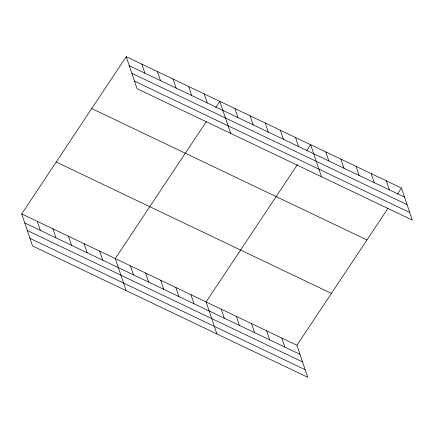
<?xml version="1.0" encoding="UTF-8"?>
<svg xmlns="http://www.w3.org/2000/svg" width="434" height="434" viewBox="0 0 434 434"><rect width="100%" height="100%" fill="white"/><g stroke="black" fill="none" stroke-linecap="round" stroke-linejoin="round"><path stroke-width="0.65" d="M21.7 213.919L296.921 345.28L307.766 377.314L32.545 245.948L21.7 213.919L126.234 56.686L401.455 188.052L412.3 220.081L137.079 88.72L126.234 56.686M206.313 121.656L115.276 258.583L126.115 290.612M215.687 107.556L219.81 101.35L230.655 133.384M297.512 164.437L206.096 301.934L216.94 333.963M306.512 150.902L310.635 144.701L321.475 176.736M296.921 345.28L387.958 208.353M397.332 194.253L401.455 188.052M129.299 65.729L404.521 197.096M131.865 73.313L407.087 204.68M134.513 81.131L409.734 212.497M91.737 108.571L366.958 239.937M56.198 162.028L331.419 293.395M24.76 222.962L299.981 354.323M27.331 230.546L302.552 361.913M29.973 238.364L305.194 369.73M386.32 180.826L389.379 189.87M371.184 173.6L374.244 182.643M356.048 166.374L359.108 175.417M340.907 159.148L343.972 168.197M325.771 151.927L328.831 160.971M295.5 137.475L298.559 146.518M280.359 130.249L283.424 139.292M265.223 123.023L268.283 132.066M250.087 115.802L253.147 124.846M234.951 108.576L238.011 117.619M204.213 93.907L207.278 102.95M281.785 338.059L284.845 347.102M188.622 86.464L191.682 95.507M266.644 330.833L269.709 339.876M173.025 79.015L176.085 88.064M251.508 323.607L254.568 332.65M157.428 71.572L160.488 80.615M236.373 316.381L239.432 325.424M141.831 64.129L144.891 73.172M221.237 309.154L224.297 318.198M190.96 294.708L194.02 303.751M175.824 287.482L178.884 296.525M160.688 280.255L163.748 289.299M145.547 273.029L148.612 282.073M130.412 265.803L133.471 274.852M99.679 251.134L102.739 260.183M84.082 243.691L87.147 252.734M68.485 236.248L71.55 245.291M52.894 228.805L55.953 237.848M37.297 221.362L40.357 230.405"/></g></svg>
